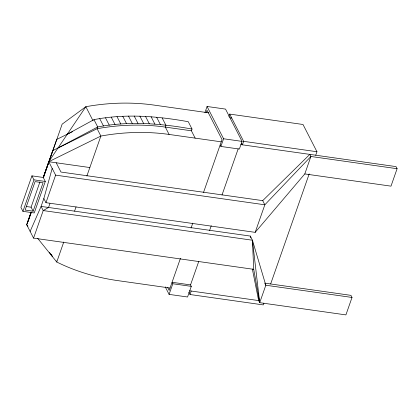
<?xml version="1.0" encoding="UTF-8"?>
<svg xmlns="http://www.w3.org/2000/svg" width="418" height="418" viewBox="0 0 418 418"><rect width="100%" height="100%" fill="white"/><g stroke="black" fill="none" stroke-linecap="round" stroke-linejoin="round"><path stroke-width="0.63" d="M30.127 231.415L41.084 206.414L43.843 198.54L52.182 168.428M43.237 177.467L31.93 175.863L20.9 207.359L22.938 211.341L34.245 212.945L45.275 181.449L43.237 177.467L48.749 161.719L85.852 106.705A201.142 164.765 -27.1 0 1 154.075 105.096L208.77 112.844M22.938 211.341L33.968 179.85L31.93 175.863M33.127 211.179L43.08 182.75L35.086 181.616L25.132 210.045L33.127 211.179L31.089 207.192L39.987 181.788M31.146 211.989L26.695 224.706L33.56 238.124L253.71 269.328L259.714 302.679L345.911 314.9L352.019 297.454L350.942 295.359L264.751 283.138L265.822 285.238L259.714 302.679L258.643 300.584L252.341 268.973M27.4 222.904L31.047 212.485M43.284 177.546L52.725 150.579L97.112 128.718A201.142 164.765 -27.1 0 1 165.34 127.103L191.413 130.797L195.169 138.139M28.105 221.101L31.115 212.506M43.367 177.504L56.702 139.434L72.513 131.649M29.281 218.018L31.214 212.496M43.462 177.525L62.151 124.151L85.852 106.705L93.068 120.812M33.56 238.124L43.211 210.567L48.556 207.474L49.935 203.54M56.221 162.78L60.96 172.044L262.708 200.64L309.832 154.388L310.908 156.484L304.8 173.93L255.184 232.351L45.964 202.693L55.615 175.137L48.749 161.719L100.869 136.054A201.142 164.765 -27.1 0 1 169.091 134.439L221.242 141.833M63.755 242.038L56.759 262.023A226.671 185.681 -27.1 0 0 117.902 280.635L170.053 288.028M74.571 211.153L76.055 206.91M86.871 176.025L100.869 136.054L97.112 128.718L97.723 126.973L93.972 119.637L67.298 134.215M191.413 130.797L192.024 129.052L188.272 121.716C157.22 116.11 125.154 113.508 93.972 119.637M204.924 112.588L207.062 106.48L225.532 109.098L242.053 141.383L239.362 149.059L220.892 146.441L220.145 144.973M206.158 112.682L207.02 110.216L222.036 139.565L203.54 192.384M228.876 116.418L229.691 114.093L303.008 124.486L316.954 151.739L315.731 155.224M180.471 258.267L169.196 290.468L167.722 287.594M191.036 228.097L192.761 223.17M169.091 294.382L172.812 283.749L172.064 282.281L190.535 284.898L191.287 286.367L187.562 296.999L169.091 294.382L165.256 286.884M220.892 146.441L223.583 138.766L207.062 106.48M190.535 284.898L198.728 261.501M209.507 230.715L211.231 225.788M222.01 195.002L238.182 148.824M263.93 303.165L263.319 304.91L190.002 294.518L191.225 291.027M229.691 114.093L243.637 141.341L242.414 144.832L241.526 143.092M255.184 232.351L264.834 204.794L310.908 156.484L397.1 168.705L390.992 186.151L304.8 173.93M270.65 283.974L309.195 173.904M29.067 218.63L26.695 224.706L27.912 226.222M58.024 147.967L97.723 126.973C128.911 120.849 160.977 123.446 192.024 129.052M229.754 117.766L231.682 118.038M243.637 141.341L316.954 151.739M223.583 138.766L242.053 141.383M240.794 144.602L396.029 166.61L397.1 168.705M48.749 161.719L89.839 167.545M55.615 175.137L264.834 204.794L262.708 200.64M33.968 179.85L45.275 181.449M259.714 302.679L252.425 240.225L250.304 236.071L41.084 206.414L43.211 210.567L252.425 240.225L265.822 285.238L352.019 297.454M26.167 206.497L31.089 207.192M172.812 283.749L191.287 286.367M189.605 290.797L258.643 300.584M37.662 238.323L56.759 262.023L56.179 260.895M49.314 252.263L52.391 256.433L50.965 254.259M162.194 118.022L165.951 125.358L165.34 127.103L169.091 134.439M156.682 117.322L160.439 124.658M151.123 116.768L154.874 124.104M145.516 116.371L149.273 123.707M139.873 116.126L143.63 123.462M134.199 116.032L137.956 123.367M128.498 116.089L132.25 123.425M122.772 116.298L126.523 123.639M117.024 116.664L120.781 124M111.266 117.181L115.023 124.517M105.503 117.845L109.26 125.186M188.816 292.198L190.002 294.518M99.735 118.665L103.492 126.001M43.843 198.54L45.964 202.693M250.304 236.071L250.873 237.931M252.425 240.225L253.71 269.328"/></g></svg>
